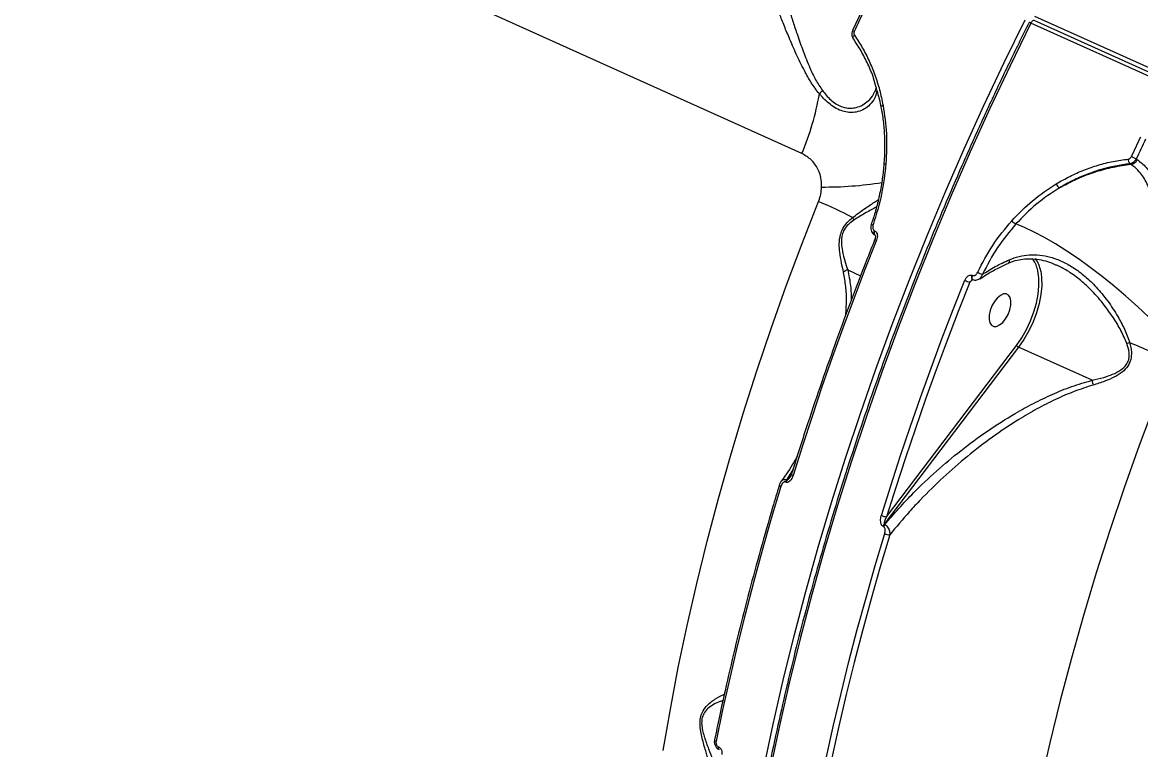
# Model space of a CAD drawing. Header units: millimetres. Extents: x -10374 to 11119, y -8221 to 9433.
# Drawn here: x -2395.5 to -2109, y -5118.6 to -4932.3 of the extents above; entities that cross this region are included whole.
import ezdxf

# ---------------------------------------------------------------- set-up
doc = ezdxf.new("R2010")
doc.units = ezdxf.units.MM
for name, color, linetype in [('DIKOM_ОБЪЕКТ', 7, 'Continuous'), ('DIKOM_РАЗМЕР_ЗОНА', 7, 'Continuous'), ('DIKOM_РАЗМЕР_ОБЪЕКТА', 7, 'Continuous')]:
    doc.layers.add(name, color=color, linetype=linetype)
doc.styles.add('style1', font='arial.ttf', dxfattribs={"width": 0.8})
doc.dimstyles.new('1-50', dxfattribs={"dimtxt": 300, "dimasz": 200, "dimexe": 100, "dimexo": 0, "dimgap": 100, "dimtad": 0, "dimdec": 0, "dimtxsty": 'style1', "dimcen": 0, "dimclrd": 7, "dimclre": 7, "dimadec": 1, "dimazin": 2, "dimtfac": 1, "dimtdec": 0, "dimtmove": 1, "dimatfit": 3, "dimfxl": 0, "dimlwd": 25, "dimlwe": 18, "dimarcsym": 0})

# ---------------------------------------------------------------- blocks, each defined once
blk = doc.blocks.new('*D16')
at = {"layer": 'Defpoints', "color": 0, "transparency": 16777216}
for p in [(-9045.1, 5161.67), (3694.49, 5161.67), (1813.16, -6719.94)]:
    blk.add_point(p, dxfattribs=at)
at = {"layer": 'DIKOM_РАЗМЕР_ОБЪЕКТА', "color": 7, "lineweight": 18, "transparency": 16777216}
for p, q in [((3694.49, 5161.67), (-9145.1, 5161.67)), ((1813.16, -6719.94), (-9145.1, -6719.94))]:
    blk.add_line(p, q, dxfattribs=at)
at = {"layer": 'DIKOM_РАЗМЕР_ОБЪЕКТА', "color": 7, "lineweight": 25, "transparency": 16777216}
for p, q in [((-9045.1, 4961.67), (-9045.1, -0.45)), ((-9045.1, -6519.94), (-9045.1, -1080.23))]:
    blk.add_line(p, q, dxfattribs=at)
at = {"layer": 'DIKOM_РАЗМЕР_ОБЪЕКТА', "color": 7, "transparency": 16777216}
for points in [[(-9078.43, 4961.67), (-9011.76, 4961.67), (-9045.1, 5161.67)], [(-9078.43, -6519.94), (-9011.76, -6519.94), (-9045.1, -6719.94)]]:
    blk.add_solid(points, dxfattribs=at)
at = {"layer": 'DIKOM_РАЗМЕР_ОБЪЕКТА', "color": 0, "transparency": 16777216, "insert": (-9045.1, -540.34), "char_height": 300, "attachment_point": 5, "rotation": 90, "style": 'style1'}
blk.add_mtext('11900', dxfattribs=at)
blk = doc.blocks.new('*D13')
at = {"layer": 'Defpoints', "color": 0, "transparency": 16777216}
for p in [(-10176.97, 7112.81), (3082.33, 7112.81), (2015.48, -8221.4)]:
    blk.add_point(p, dxfattribs=at)
at = {"layer": 'DIKOM_РАЗМЕР_ЗОНА', "color": 7, "lineweight": 18, "transparency": 16777216}
for p, q in [((3082.33, 7112.81), (-10276.97, 7112.81)), ((2015.48, -8221.4), (-10276.97, -8221.4))]:
    blk.add_line(p, q, dxfattribs=at)
at = {"layer": 'DIKOM_РАЗМЕР_ЗОНА', "color": 7, "lineweight": 25, "transparency": 16777216}
for p, q in [((-10176.97, 6912.81), (-10176.97, -14.41)), ((-10176.97, -8021.4), (-10176.97, -1094.19))]:
    blk.add_line(p, q, dxfattribs=at)
at = {"layer": 'DIKOM_РАЗМЕР_ЗОНА', "color": 7, "transparency": 16777216}
for points in [[(-10210.3, 6912.81), (-10143.64, 6912.81), (-10176.97, 7112.81)], [(-10210.3, -8021.4), (-10143.64, -8021.4), (-10176.97, -8221.4)]]:
    blk.add_solid(points, dxfattribs=at)
at = {"layer": 'DIKOM_РАЗМЕР_ЗОНА', "color": 0, "transparency": 16777216, "insert": (-10176.97, -554.3), "char_height": 300, "attachment_point": 5, "rotation": 90, "style": 'style1'}
blk.add_mtext('15300', dxfattribs=at)

msp = doc.modelspace()

# ---------------------------------------------------------------- linework, layer by layer
at = {"layer": 'DIKOM_ОБЪЕКТ', "color": 7, "linetype": 'Continuous', "lineweight": 15}
for p, q in [((-2195.82, -4965.85), (-2469.01, -4842.73)), ((-2180.42, -4929.3), (-2182.83, -4934.38)), ((-2136.22, -4930.63), (-1758.43, -5100.9)), ((-1759.33, -5102.69), (-2137.12, -4932.42)), ((-1758.48, -5102.06), (-2136.27, -4931.79)), ((-2110.14, -4967.25), (-2109.88, -4967.42)), ((-2111.54, -4968.62), (-2111.78, -4968.47)), ((-2177.99, -4983.91), (-2177.99, -4983.91)), ((-2177.19, -4985.68), (-2177.12, -4985.72)), ((-2142.96, -4993.96), (-2142.98, -4993.97)), ((-2184.07, -4995.66), (-2180.75, -4997.15)), ((-2152.17, -4997.05), (-2152.1, -4997.08)), ((-2151.92, -4998.14), (-2152.79, -4998.83)), ((-2140.29, -5015.47), (-2174.69, -5060.83)), ((-2174.11, -5058.92), (-2140.82, -5015.01)), ((-2121.47, -5023.95), (-2140.29, -5015.47)), ((-2198.07, -5046.75), (-2199.74, -5049.46)), ((-2199.64, -5049.5), (-2198.42, -5047.89)), ((-2199.94, -5050.07), (-2200.03, -5050.03)), ((-2199.74, -5049.46), (-2199.64, -5049.5)), ((-2174.89, -5061.45), (-2174.98, -5061.41)), ((-2174.69, -5060.83), (-2174.59, -5060.88)), ((-2217.22, -5117.82), (-2217.19, -5117.83)), ((-2217.03, -5118.56), (-2217, -5118.57))]:
    msp.add_line(p, q, dxfattribs=at)
at = {"layer": 'DIKOM_ОБЪЕКТ', "color": 7, "linetype": 'Continuous', "lineweight": 15, "flags": 128}
for points in [[(-2179.97, -4929.48), (-2180.27, -4930.12), (-2180.58, -4930.75), (-2180.88, -4931.39), (-2181.18, -4932.02), (-2181.48, -4932.66), (-2181.78, -4933.3), (-2182.08, -4933.93), (-2182.38, -4934.57)], [(-2205.52, -5123.31), (-2203.15, -5112.07), (-2200.57, -5100.77), (-2197.78, -5089.44), (-2194.79, -5078.07), (-2191.6, -5066.68), (-2188.2, -5055.27), (-2184.61, -5043.86), (-2180.83, -5032.46), (-2176.85, -5021.07), (-2172.69, -5009.7), (-2168.35, -4998.37), (-2163.82, -4987.09), (-2159.12, -4975.85), (-2154.25, -4964.68), (-2149.21, -4953.58), (-2144.01, -4942.57), (-2138.64, -4931.64)], [(-2137.12, -4932.42), (-2142.48, -4943.35), (-2147.68, -4954.36), (-2152.72, -4965.46), (-2157.59, -4976.63), (-2162.29, -4987.87), (-2166.82, -4999.15), (-2171.16, -5010.48), (-2175.32, -5021.85), (-2179.29, -5033.24), (-2183.07, -5044.64), (-2186.66, -5056.05), (-2190.06, -5067.46), (-2193.25, -5078.85), (-2196.24, -5090.22), (-2199.03, -5101.55), (-2201.61, -5112.85), (-2203.98, -5124.09)], [(-2136.27, -4931.79), (-2136.33, -4931.77), (-2136.43, -4931.77), (-2136.55, -4931.8), (-2136.67, -4931.87), (-2136.8, -4931.97), (-2136.91, -4932.1), (-2137.02, -4932.25), (-2137.12, -4932.42)], [(-2182.69, -4936.38), (-2182.73, -4936.3), (-2182.73, -4936.2), (-2182.71, -4936.09), (-2182.65, -4935.96), (-2182.57, -4935.83), (-2182.46, -4935.7), (-2182.33, -4935.57)], [(-2182.62, -4936.45), (-2182.69, -4936.38), (-2182.69, -4936.38)], [(-2175.51, -4953.94), (-2175.51, -4953.93), (-2175.51, -4953.87), (-2175.47, -4953.8), (-2175.4, -4953.74), (-2175.29, -4953.67), (-2175.16, -4953.6), (-2175.01, -4953.54)], [(-2111.38, -4966.66), (-2111.08, -4966.02), (-2110.78, -4965.38), (-2110.49, -4964.75), (-2110.18, -4964.11), (-2109.88, -4963.48), (-2109.58, -4962.84), (-2109.28, -4962.2), (-2108.98, -4961.57)], [(-2107.74, -4962.17), (-2108.04, -4962.8), (-2108.35, -4963.44), (-2108.65, -4964.07), (-2108.95, -4964.71), (-2109.25, -4965.34), (-2109.55, -4965.98), (-2109.85, -4966.61), (-2110.14, -4967.25)], [(-2174.79, -4968.56), (-2174.78, -4968.54), (-2174.74, -4968.51), (-2174.67, -4968.49), (-2174.56, -4968.47), (-2174.43, -4968.46), (-2174.28, -4968.45)], [(-2231.34, -5118.8), (-2229.51, -5108.2), (-2227.47, -5097.52), (-2225.21, -5086.77), (-2222.74, -5075.98), (-2220.07, -5065.14), (-2217.19, -5054.27), (-2214.11, -5043.38), (-2210.83, -5032.47), (-2207.35, -5021.57), (-2203.68, -5010.67), (-2199.82, -4999.79), (-2195.77, -4988.94), (-2191.54, -4978.12)], [(-2099.13, -5015.82), (-2101.56, -5013.15), (-2104.17, -5010.45), (-2106.93, -5007.74), (-2109.81, -5005.05), (-2112.77, -5002.42), (-2115.81, -4999.85), (-2118.87, -4997.39), (-2121.94, -4995.06), (-2124.97, -4992.87), (-2127.96, -4990.84), (-2130.85, -4989.01), (-2133.63, -4987.39), (-2136.26, -4985.99), (-2138.73, -4984.82), (-2141, -4983.91)], [(-2176.68, -4988.07), (-2179.64, -4995.55), (-2182.51, -5003.05), (-2185.31, -5010.57), (-2188.03, -5018.1), (-2190.66, -5025.64), (-2193.21, -5033.19), (-2195.67, -5040.74), (-2198.05, -5048.3)], [(-2177.1, -4986.74), (-2177.14, -4986.72), (-2177.24, -4986.61), (-2177.3, -4986.43), (-2177.32, -4986.2), (-2177.28, -4985.95), (-2177.19, -4985.68)], [(-2177.03, -4986.77), (-2177.06, -4986.75), (-2177.17, -4986.64), (-2177.23, -4986.46), (-2177.24, -4986.24), (-2177.21, -4985.98), (-2177.12, -4985.72)], [(-2142.67, -4993.07), (-2142.67, -4993.37), (-2142.71, -4993.62), (-2142.8, -4993.81), (-2142.93, -4993.94), (-2142.96, -4993.96)], [(-2152.08, -4998.11), (-2152.12, -4998.09), (-2152.22, -4997.97), (-2152.28, -4997.8), (-2152.3, -4997.57), (-2152.26, -4997.32), (-2152.17, -4997.05)], [(-2140.82, -5015.01), (-2139.48, -5013.07), (-2138.27, -5010.96), (-2137.22, -5008.74), (-2136.36, -5006.45), (-2135.7, -5004.16), (-2135.26, -5001.9), (-2135.06, -4999.74), (-2135.09, -4997.73), (-2135.35, -4995.91), (-2135.47, -4995.43)], [(-2134.62, -4995.95), (-2134.38, -4997.65), (-2134.36, -4999.72), (-2134.57, -5001.95), (-2135.02, -5004.27), (-2135.7, -5006.64), (-2136.59, -5009), (-2137.67, -5011.3), (-2138.91, -5013.47), (-2140.29, -5015.47)], [(-2175.44, -5058.57), (-2173.06, -5051.02), (-2170.6, -5043.47), (-2168.05, -5035.92), (-2165.42, -5028.38), (-2162.7, -5020.85), (-2159.91, -5013.33), (-2157.03, -5005.83), (-2154.08, -4998.34)], [(-2152.79, -4998.83), (-2155.74, -5006.3), (-2158.61, -5013.78), (-2161.4, -5021.28), (-2164.11, -5028.8), (-2166.73, -5036.32), (-2169.27, -5043.85), (-2171.73, -5051.38), (-2174.11, -5058.92)], [(-2152.01, -4998.14), (-2152.04, -4998.12), (-2152.15, -4998.01), (-2152.21, -4997.83), (-2152.22, -4997.6), (-2152.18, -4997.35), (-2152.1, -4997.08)], [(-2145.74, -5002.87), (-2146.48, -5003.8), (-2147.1, -5004.9), (-2147.56, -5006.09), (-2147.81, -5007.27), (-2147.84, -5008.35), (-2147.64, -5009.24), (-2147.23, -5009.86), (-2146.65, -5010.17), (-2145.93, -5010.14), (-2145.14, -5009.78), (-2144.35, -5009.11), (-2143.61, -5008.18), (-2142.98, -5007.08), (-2142.53, -5005.89), (-2142.27, -5004.71), (-2142.24, -5003.63), (-2142.44, -5002.74), (-2142.85, -5002.12), (-2143.44, -5001.81), (-2144.15, -5001.84), (-2144.94, -5002.2), (-2145.74, -5002.87)], [(-2105.33, -5029.78), (-2109.37, -5040.63), (-2113.23, -5051.51), (-2116.91, -5062.41), (-2120.38, -5073.32), (-2123.66, -5084.22), (-2126.74, -5095.11), (-2129.62, -5105.98), (-2132.29, -5116.82), (-2134.76, -5127.61)], [(-2198.46, -5047.99), (-2198.46, -5048), (-2198.44, -5048.04), (-2198.39, -5048.1), (-2198.31, -5048.16), (-2198.2, -5048.23), (-2198.05, -5048.3)], [(-2201.2, -5051.14), (-2203.65, -5059.35), (-2205.99, -5067.56), (-2208.22, -5075.75), (-2210.35, -5083.93), (-2212.38, -5092.09), (-2214.3, -5100.23), (-2216.11, -5108.35), (-2217.81, -5116.44)], [(-2201.6, -5050.84), (-2201.6, -5050.85), (-2201.58, -5050.9), (-2201.53, -5050.95), (-2201.45, -5051.01), (-2201.34, -5051.08), (-2201.2, -5051.14)], [(-2191.19, -5128.52), (-2189.49, -5120.43), (-2187.68, -5112.31), (-2185.77, -5104.17), (-2183.74, -5096.01), (-2181.61, -5087.83), (-2179.38, -5079.64), (-2177.04, -5071.43), (-2174.59, -5063.22)], [(-2173.3, -5063.56), (-2175.74, -5071.75), (-2178.07, -5079.94), (-2180.3, -5088.11), (-2182.43, -5096.27), (-2184.45, -5104.42), (-2186.36, -5112.54), (-2188.17, -5120.64), (-2189.86, -5128.71)], [(-2218.19, -5116.07), (-2218.2, -5116.09), (-2218.18, -5116.16), (-2218.14, -5116.23), (-2218.06, -5116.3), (-2217.95, -5116.37), (-2217.81, -5116.44)]]:
    msp.add_lwpolyline(points, dxfattribs=at)
at = {"layer": 'DIKOM_ОБЪЕКТ', "color": 7, "linetype": 'Continuous', "lineweight": 15}
for centre, radius, start, end in [((-2137.76, -4933.47), 1.23, 58.8157, 81.5738), ((-2183.88, -4937.55), 3.34, 63.2318, 71.5284), ((-2261.34, -4938.34), 71.07, 337.225, 350.1156), ((-2186.68, -4954.33), 5.99, 129.9985, 140.8219), ((-2110.73, -4967.43), 1.47, 173.8445, 224.4851), ((-2111.82, -4966.49), 2.15, 277.6495, 334.5151), ((-2123.77, -4994.26), 30.25, 63.2379, 65.8388), ((-2190.11, -4879.2), 95.24, 269.6161, 278.9363), ((-2128.53, -4972.85), 2.24, 200.3526, 234.3531), ((-2294.28, -5207.48), 251.32, 63.6677, 65.8695), ((-2180.06, -4981.54), 2.83, 194.423, 209.5605), ((-2176.71, -4981.36), 2.85, 243.3878, 253.0516), ((-2139.36, -4980.81), 3.5, 220.2809, 242.0872), ((-2176.34, -4986.94), 1.18, 229.1973, 252.9939), ((-2142.47, -4997.16), 7.21, 13.8871, 37.3013), ((-2142.74, -4997.42), 8.25, 10.2382, 34.2196), ((-2183.29, -4998.16), 2.63, 107.1844, 134.6567), ((-2146.87, -4989.17), 8.09, 241.149, 250.6012), ((-2149.59, -4988.5), 10.82, 245.5168, 252.7937), ((-2139.83, -5014.41), 1.15, 211.2829, 246.2638), ((-2106.68, -5029.55), 16.1, 108.7042, 111.3346), ((-2284.73, -5427.44), 447.85, 65.7929, 67.2913), ((-2110.02, -5022.22), 11.58, 188.5746, 194.8333), ((-2198.25, -5050.57), 1.86, 143.1435, 163.0827), ((-2198.13, -5050.63), 1.89, 143.2772, 162.949), ((-2173.83, -5055.08), 3.85, 245.1895, 265.8055), ((-2173.18, -5061.96), 1.89, 143.2772, 162.949), ((-2173.1, -5061.99), 1.86, 143.1435, 163.0827), ((-2172.99, -5059.71), 3.86, 245.4438, 265.3935), ((-2216.61, -5118.06), 0.653, 158.4877, 229.8889), ((-2216.59, -5118.07), 0.649, 158.3509, 230.5272)]:
    msp.add_arc(centre, radius, start, end, dxfattribs=at)
for points, knots in [([(-2191.33, -4950.54), (-2192.04, -4949.62), (-2193.46, -4947.78), (-2195.37, -4944.28), (-2197.29, -4940.37), (-2199.02, -4936.36), (-2200.49, -4932.78), (-2201.65, -4929.79), (-2202.2, -4928.14), (-2202.45, -4927.37)], [0, 0, 0, 0, 0.128159, 0.256744, 0.426818, 0.596878, 0.737311, 0.877568, 1, 1, 1, 1]), ([(-2199.71, -4926.71), (-2199.5, -4927.48), (-2199.04, -4929.14), (-2198.09, -4932.13), (-2196.9, -4935.69), (-2195.49, -4939.67), (-2193.94, -4943.54), (-2192.37, -4947), (-2191.15, -4948.83), (-2190.54, -4949.74)], [0, 0, 0, 0, 0.122696, 0.264261, 0.40599, 0.577116, 0.748236, 0.874388, 1, 1, 1, 1]), ([(-2137.58, -4932.26), (-2138.47, -4934.06), (-2141.08, -4939.3), (-2145.28, -4948.03), (-2150.13, -4958.47), (-2154.84, -4968.99), (-2159.39, -4979.56), (-2163.79, -4990.19), (-2168.03, -5000.86), (-2172.11, -5011.58), (-2176.03, -5022.32), (-2179.77, -5033.08), (-2183.35, -5043.86), (-2186.76, -5054.64), (-2189.98, -5065.42), (-2193.04, -5076.19), (-2195.91, -5086.94), (-2198.6, -5097.67), (-2201.1, -5108.35), (-2203.42, -5119), (-2205.55, -5129.6), (-2207.49, -5140.13), (-2209.24, -5150.6), (-2210.8, -5161), (-2212.16, -5171.31), (-2213.33, -5181.53), (-2214.31, -5191.65), (-2215.09, -5201.67), (-2215.67, -5211.58), (-2216.05, -5221.36), (-2216.24, -5231.02), (-2216.22, -5240.54), (-2216.01, -5249.93), (-2215.61, -5259.16), (-2215, -5268.23), (-2214.2, -5277.15), (-2213.2, -5285.89), (-2212, -5294.46), (-2210.61, -5302.84), (-2209.03, -5311.04), (-2207.25, -5319.04), (-2205.29, -5326.83), (-2203.13, -5334.43), (-2200.78, -5341.8), (-2198.24, -5348.97), (-2195.53, -5355.9), (-2192.62, -5362.61), (-2189.54, -5369.08), (-2186.28, -5375.31), (-2182.84, -5381.3), (-2179.23, -5387.04), (-2175.45, -5392.53), (-2171.49, -5397.75), (-2168.27, -5401.71), (-2166.31, -5403.85), (-2165.78, -5404.42)], [0, 0, 0, 0, 0.01014, 0.029406, 0.048673, 0.067938, 0.087205, 0.106471, 0.125737, 0.145003, 0.16427, 0.183537, 0.202803, 0.22207, 0.241337, 0.260604, 0.279872, 0.29914, 0.318408, 0.337676, 0.356945, 0.376214, 0.395484, 0.414754, 0.434024, 0.453295, 0.472566, 0.491838, 0.511111, 0.530383, 0.549657, 0.568931, 0.588206, 0.607481, 0.626756, 0.646033, 0.665309, 0.684586, 0.703864, 0.723141, 0.742419, 0.761696, 0.780974, 0.80025, 0.819526, 0.8388, 0.858073, 0.877344, 0.896612, 0.915877, 0.935139, 0.954397, 0.97365, 0.992898, 1, 1, 1, 1]), ([(-2182.81, -4934.39), (-2182.85, -4934.47), (-2183.01, -4934.78), (-2183.06, -4935.37), (-2182.95, -4935.99), (-2182.74, -4936.27), (-2182.67, -4936.36)], [0, 0, 0, 0, 0.1233, 0.490655, 0.825696, 1, 1, 1, 1]), ([(-2176.79, -4948.97), (-2176.99, -4948.17), (-2177.5, -4946.06), (-2178.88, -4942.95), (-2180.58, -4939.54), (-2181.95, -4937.47), (-2182.62, -4936.45)], [0, 0, 0, 0, 0.173608, 0.451654, 0.729709, 1, 1, 1, 1]), ([(-2182.38, -4934.57), (-2182.42, -4934.68), (-2182.5, -4934.89), (-2182.49, -4935.22), (-2182.41, -4935.45), (-2182.35, -4935.55), (-2182.33, -4935.57)], [0, 0, 0, 0, 0.306745, 0.613426, 0.919641, 1, 1, 1, 1]), ([(-2182.33, -4935.57), (-2181.64, -4936.62), (-2180.27, -4938.7), (-2178.55, -4942.11), (-2177.07, -4945.71), (-2175.85, -4949.52), (-2175.29, -4952.2), (-2175.01, -4953.54)], [0, 0, 0, 0, 0.197687, 0.395386, 0.593086, 0.796544, 1, 1, 1, 1]), ([(-2176.63, -4949.72), (-2176.64, -4949.85), (-2176.69, -4950.74), (-2177.36, -4952.13), (-2178.55, -4953.66), (-2180.12, -4954.71), (-2181.71, -4955.25), (-2183.36, -4955.38), (-2184.93, -4955.18), (-2186.6, -4954.58), (-2188.64, -4953.34), (-2190.22, -4951.84), (-2191.18, -4950.72), (-2191.33, -4950.54)], [0, 0, 0, 0, 0.02359, 0.158114, 0.296676, 0.403729, 0.513543, 0.59244, 0.673294, 0.753047, 0.835843, 0.974623, 1, 1, 1, 1]), ([(-2190.54, -4949.74), (-2190.4, -4949.91), (-2189.56, -4951.01), (-2188.21, -4952.41), (-2186.43, -4953.55), (-2185.4, -4953.94), (-2184.34, -4954.19), (-2183.26, -4954.29), (-2181.71, -4954.07), (-2180.16, -4953.45), (-2178.67, -4952.3), (-2177.69, -4951.22), (-2177.39, -4950.41), (-2177.34, -4950.27)], [0, 0, 0, 0, 0.029301, 0.187663, 0.270101, 0.35573, 0.37156, 0.461841, 0.554849, 0.679974, 0.808577, 0.967769, 1, 1, 1, 1]), ([(-2176.81, -4948.87), (-2176.81, -4948.88), (-2176.85, -4949.32), (-2177.02, -4949.79), (-2177.27, -4950.2), (-2177.32, -4950.29)], [0, 0, 0, 0, 0.003402, 0.786235, 1, 1, 1, 1]), ([(-2176.89, -4948.88), (-2176.74, -4949.34), (-2176.22, -4950.98), (-2175.79, -4952.69), (-2175.6, -4953.96), (-2175.6, -4953.96)], [0, 0, 0, 0, 0.281468, 0.998783, 1, 1, 1, 1]), ([(-2175.55, -4953.95), (-2175.44, -4954.5), (-2175.09, -4956.28), (-2174.76, -4959.38), (-2174.58, -4963.22), (-2174.61, -4966.29), (-2174.77, -4968.07), (-2174.82, -4968.55)], [0, 0, 0, 0, 0.118277, 0.380227, 0.642148, 0.903774, 1, 1, 1, 1]), ([(-2175.01, -4953.54), (-2174.64, -4955.95), (-2173.91, -4960.81), (-2174.16, -4965.89), (-2174.28, -4968.45)], [0, 0, 0, 0, 0.494169, 1, 1, 1, 1]), ([(-2190.75, -4974.45), (-2190.76, -4973.87), (-2190.79, -4972.24), (-2191.62, -4969.74), (-2193.34, -4967.29), (-2194.98, -4966.34), (-2195.82, -4965.85)], [0, 0, 0, 0, 0.152963, 0.428378, 0.711426, 1, 1, 1, 1]), ([(-2130.64, -4973.63), (-2129.49, -4972.97), (-2127.18, -4971.65), (-2123.57, -4970.06), (-2119.86, -4968.78), (-2116.06, -4967.8), (-2113.48, -4967.45), (-2112.19, -4967.28)], [0, 0, 0, 0, 0.197833, 0.395504, 0.593175, 0.796594, 1, 1, 1, 1]), ([(-2112.19, -4967.28), (-2112.09, -4967.25), (-2111.89, -4967.21), (-2111.62, -4967.01), (-2111.46, -4966.81), (-2111.4, -4966.68), (-2111.38, -4966.66)], [0, 0, 0, 0, 0.305754, 0.611641, 0.917983, 1, 1, 1, 1]), ([(-2110.14, -4967.25), (-2110.17, -4967.3), (-2110.3, -4967.55), (-2110.63, -4967.95), (-2111.17, -4968.34), (-2111.58, -4968.42), (-2111.78, -4968.47)], [0, 0, 0, 0, 0.081867, 0.388015, 0.694081, 1, 1, 1, 1]), ([(-2109.88, -4967.42), (-2109.09, -4968.04), (-2107.42, -4969.35), (-2105.42, -4972.37), (-2104.55, -4975.11), (-2104.1, -4976.5)], [0, 0, 0, 0, 0.306968, 0.64847, 1, 1, 1, 1]), ([(-2174.81, -4968.55), (-2174.83, -4968.83), (-2174.92, -4970.4), (-2175.32, -4973.27), (-2176.05, -4977.15), (-2176.94, -4980.71), (-2177.69, -4982.93), (-2178.02, -4983.9)], [0, 0, 0, 0, 0.054107, 0.303195, 0.55379, 0.805793, 1, 1, 1, 1]), ([(-2174.28, -4968.45), (-2174.57, -4971.06), (-2175.17, -4976.35), (-2176.75, -4981.49), (-2177.55, -4984.09)], [0, 0, 0, 0, 0.493845, 1, 1, 1, 1]), ([(-2111.78, -4968.47), (-2114.23, -4968.86), (-2117.95, -4969.44), (-2122.82, -4971.15), (-2126.42, -4972.71), (-2128.71, -4974.02), (-2129.84, -4974.67)], [0, 0, 0, 0, 0.395166, 0.598675, 0.802186, 1, 1, 1, 1]), ([(-2129.84, -4974.67), (-2128.32, -4973.85), (-2125.25, -4972.21), (-2120.6, -4970.48), (-2116.01, -4969.23), (-2113.03, -4968.83), (-2111.54, -4968.62)], [0, 0, 0, 0, 0.259842, 0.522844, 0.760241, 1, 1, 1, 1]), ([(-2106.06, -4977.28), (-2106.46, -4975.99), (-2107.28, -4973.37), (-2109.04, -4970.76), (-2110.55, -4969.3), (-2111.33, -4968.77), (-2111.54, -4968.62)], [0, 0, 0, 0, 0.341492, 0.692997, 0.918016, 1, 1, 1, 1]), ([(-2142.03, -4983.08), (-2140.3, -4981.29), (-2136.81, -4977.68), (-2132.71, -4974.99), (-2130.64, -4973.63)], [0, 0, 0, 0, 0.494164, 1, 1, 1, 1]), ([(-2191.54, -4978.12), (-2191.51, -4978.07), (-2191.28, -4977.47), (-2190.9, -4976.25), (-2190.8, -4975.05), (-2190.75, -4974.45)], [0, 0, 0, 0, 0.046865, 0.514318, 1, 1, 1, 1]), ([(-2129.84, -4974.67), (-2131.83, -4975.97), (-2135.84, -4978.6), (-2139.26, -4982.12), (-2141, -4983.91)], [0, 0, 0, 0, 0.494169, 1, 1, 1, 1]), ([(-2182.8, -4982.24), (-2181.82, -4981.51), (-2179.83, -4980.04), (-2177.6, -4978.59), (-2176.55, -4977.87), (-2176.22, -4977.65)], [0, 0, 0, 0, 0.403001, 0.816053, 1, 1, 1, 1]), ([(-2176.71, -4979.57), (-2176.74, -4979.58), (-2177.54, -4980.01), (-2179.49, -4981.02), (-2181.51, -4982.3), (-2182.52, -4982.93)], [0, 0, 0, 0, 0.01425, 0.507571, 1, 1, 1, 1]), ([(-2185.14, -4996.3), (-2185.32, -4995.48), (-2185.68, -4993.85), (-2186.1, -4991.39), (-2186.29, -4988.97), (-2186.06, -4986.84), (-2185.3, -4984.94), (-2184.18, -4983.44), (-2183.27, -4982.65), (-2182.8, -4982.24)], [0, 0, 0, 0, 0.18363, 0.36922, 0.509061, 0.652203, 0.75086, 0.870192, 1, 1, 1, 1]), ([(-2182.52, -4982.93), (-2182.99, -4983.27), (-2183.87, -4983.91), (-2184.95, -4985.21), (-2185.61, -4986.82), (-2185.7, -4988.04), (-2185.66, -4989.43), (-2185.4, -4991.1), (-2184.81, -4993.38), (-2184.32, -4994.9), (-2184.07, -4995.66)], [0, 0, 0, 0, 0.129798, 0.24512, 0.338459, 0.455794, 0.477227, 0.617724, 0.80869, 1, 1, 1, 1]), ([(-2177.98, -4983.92), (-2178.01, -4984), (-2178.15, -4984.38), (-2178.19, -4985.06), (-2178.02, -4985.83), (-2177.65, -4986.37), (-2177.32, -4986.68), (-2177.11, -4986.73), (-2177.1, -4986.73)], [0, 0, 0, 0, 0.081095, 0.373694, 0.60403, 0.802459, 0.987187, 1, 1, 1, 1]), ([(-2177.55, -4984.09), (-2177.59, -4984.25), (-2177.67, -4984.58), (-2177.65, -4985.04), (-2177.52, -4985.38), (-2177.36, -4985.59), (-2177.24, -4985.66), (-2177.19, -4985.68)], [0, 0, 0, 0, 0.273456, 0.539287, 0.738715, 0.898867, 1, 1, 1, 1]), ([(-2150.77, -4996.25), (-2149.56, -4993.91), (-2147.1, -4989.16), (-2143.73, -4985.12), (-2142.03, -4983.08)], [0, 0, 0, 0, 0.493879, 1, 1, 1, 1]), ([(-2141, -4983.91), (-2142.63, -4985.86), (-2145.93, -4989.81), (-2148.33, -4994.45), (-2149.55, -4996.79)], [0, 0, 0, 0, 0.493817, 1, 1, 1, 1]), ([(-2177.11, -4987.83), (-2177.85, -4989.7), (-2180.01, -4995.13), (-2183.47, -5004.15), (-2187.42, -5014.89), (-2191.19, -5025.65), (-2194.74, -5036.23), (-2197.12, -5043.68), (-2198.32, -5047.54), (-2198.46, -5047.99)], [0, 0, 0, 0, 0.093999, 0.272577, 0.451162, 0.629753, 0.808338, 0.977532, 1, 1, 1, 1]), ([(-2177.12, -4985.72), (-2177.04, -4985.76), (-2176.85, -4985.87), (-2176.62, -4986.2), (-2176.47, -4986.7), (-2176.46, -4987.36), (-2176.6, -4987.82), (-2176.68, -4988.07)], [0, 0, 0, 0, 0.120552, 0.278397, 0.47058, 0.720836, 1, 1, 1, 1]), ([(-2177.06, -4986.75), (-2177.06, -4986.75), (-2177.06, -4986.75), (-2177.03, -4986.79), (-2177, -4986.88), (-2176.97, -4987.04), (-2176.97, -4987.29), (-2177.01, -4987.57), (-2177.09, -4987.76), (-2177.12, -4987.83)], [0, 0, 0, 0, 0.061574, 0.137258, 0.236201, 0.353413, 0.545069, 0.826553, 1, 1, 1, 1]), ([(-2150.23, -4997.97), (-2149.67, -4997.59), (-2148.26, -4996.66), (-2145.83, -4995.32), (-2143.88, -4994.42), (-2142.95, -4993.99)], [0, 0, 0, 0, 0.255712, 0.64261, 1, 1, 1, 1]), ([(-2149.55, -4996.79), (-2148.48, -4996.13), (-2146.34, -4994.78), (-2143.89, -4993.64), (-2142.67, -4993.07)], [0, 0, 0, 0, 0.497407, 1, 1, 1, 1]), ([(-2142.97, -4994), (-2142.67, -4993.86), (-2141.77, -4993.44), (-2140.15, -4993.04), (-2138.16, -4992.78), (-2136.08, -4992.84), (-2133.95, -4993.2), (-2132.07, -4993.75), (-2130.93, -4994.28), (-2130.48, -4994.49)], [0, 0, 0, 0, 0.07456, 0.227699, 0.386157, 0.549401, 0.717378, 0.890113, 1, 1, 1, 1]), ([(-2142.67, -4993.07), (-2141.83, -4992.74), (-2140.16, -4992.1), (-2137.5, -4991.73), (-2134.8, -4991.8), (-2131.97, -4992.36), (-2129.12, -4993.43), (-2126.14, -4995.08), (-2123.21, -4997.28), (-2120.23, -5000.17), (-2117.39, -5003.61), (-2115, -5007.29), (-2113.07, -5010.85), (-2112.25, -5013.15), (-2111.84, -5014.3)], [0, 0, 0, 0, 0.067602, 0.135242, 0.205691, 0.276168, 0.355556, 0.434997, 0.526748, 0.618552, 0.725878, 0.833246, 0.916679, 1, 1, 1, 1]), ([(-2184.56, -5007.2), (-2184.48, -5005.99), (-2184.31, -5003.53), (-2184.48, -4999.87), (-2184.92, -4997.49), (-2185.14, -4996.3)], [0, 0, 0, 0, 0.326699, 0.662052, 1, 1, 1, 1]), ([(-2184.07, -4995.66), (-2183.78, -4997.02), (-2183.25, -4999.57), (-2183.2, -5002.23), (-2183.18, -5003.46)], [0, 0, 0, 0, 0.53641, 1, 1, 1, 1]), ([(-2154.08, -4998.34), (-2153.97, -4998.12), (-2153.75, -4997.68), (-2153.3, -4997.23), (-2152.85, -4997), (-2152.47, -4996.95), (-2152.26, -4997.02), (-2152.17, -4997.05)], [0, 0, 0, 0, 0.279106, 0.529345, 0.721588, 0.879401, 1, 1, 1, 1]), ([(-2152.1, -4997.08), (-2152.05, -4997.1), (-2151.92, -4997.15), (-2151.67, -4997.13), (-2151.34, -4996.98), (-2151.01, -4996.69), (-2150.85, -4996.4), (-2150.77, -4996.25)], [0, 0, 0, 0, 0.101132, 0.261366, 0.460685, 0.726627, 1, 1, 1, 1]), ([(-2149.55, -4996.79), (-2149.63, -4997.03), (-2149.79, -4997.49), (-2150.11, -4997.78), (-2150.27, -4997.92)], [0, 0, 0, 0, 0.504871, 1, 1, 1, 1]), ([(-2130.47, -4994.47), (-2130.53, -4994.44), (-2130.59, -4994.4), (-2130.66, -4994.37), (-2130.66, -4994.37)], [0, 0, 0, 0, 0.92876, 1, 1, 1, 1]), ([(-2112.53, -5014.56), (-2113.02, -5013.43), (-2113.99, -5011.16), (-2116.1, -5007.71), (-2118.67, -5004.14), (-2121.61, -5000.83), (-2124.69, -4998.04), (-2127.59, -4995.92), (-2129.59, -4994.92), (-2130.47, -4994.47)], [0, 0, 0, 0, 0.13211, 0.266379, 0.432836, 0.602428, 0.743522, 0.887205, 1, 1, 1, 1]), ([(-2152.2, -4998.22), (-2152.29, -4998.29), (-2152.52, -4998.48), (-2152.69, -4998.7), (-2152.79, -4998.83)], [0, 0, 0, 0, 0.417845, 1, 1, 1, 1]), ([(-2152.2, -4998.21), (-2152.19, -4998.21), (-2152.15, -4998.17), (-2152.09, -4998.14), (-2152.05, -4998.13), (-2152.04, -4998.12)], [0, 0, 0, 0, 0.058201, 0.637764, 1, 1, 1, 1]), ([(-2152.03, -4998.12), (-2152.03, -4998.12), (-2152.02, -4998.12), (-2152.06, -4998.12), (-2152.07, -4998.11), (-2152.08, -4998.11)], [0, 0, 0, 0, 0.067273, 0.814039, 1, 1, 1, 1]), ([(-2152, -4998.12), (-2151.85, -4998.18), (-2151.53, -4998.31), (-2150.99, -4998.26), (-2150.57, -4998.13), (-2150.37, -4997.97), (-2150.32, -4997.93)], [0, 0, 0, 0, 0.266868, 0.580114, 0.899344, 1, 1, 1, 1]), ([(-2121.47, -5023.95), (-2120.47, -5023.72), (-2118.67, -5023.3), (-2116.18, -5022.47), (-2114.19, -5021.46), (-2112.76, -5020.22), (-2112.2, -5019.13), (-2111.91, -5018.06), (-2111.88, -5016.56), (-2112.29, -5015.3), (-2112.53, -5014.56)], [0, 0, 0, 0, 0.201039, 0.358384, 0.51494, 0.6385, 0.721779, 0.744956, 0.851265, 1, 1, 1, 1]), ([(-2111.84, -5014.3), (-2111.64, -5015.11), (-2111.3, -5016.52), (-2111.44, -5018.63), (-2112.26, -5020.45), (-2113.8, -5021.99), (-2115.84, -5023.22), (-2118.36, -5024.31), (-2120.2, -5024.88), (-2121.22, -5025.19)], [0, 0, 0, 0, 0.149119, 0.259641, 0.371665, 0.498796, 0.650826, 0.806957, 1, 1, 1, 1]), ([(-2174.59, -5060.88), (-2172.18, -5058.14), (-2168.02, -5053.41), (-2161.37, -5047.17), (-2155.08, -5041.88), (-2148.35, -5036.91), (-2142.09, -5032.92), (-2136.51, -5029.84), (-2131.68, -5027.52), (-2126.68, -5025.46), (-2123.21, -5024.45), (-2121.47, -5023.95)], [0, 0, 0, 0, 0.17216, 0.296946, 0.421721, 0.549578, 0.67739, 0.756951, 0.836485, 0.918273, 1, 1, 1, 1]), ([(-2121.22, -5025.19), (-2122.85, -5025.71), (-2126.11, -5026.74), (-2130.9, -5028.84), (-2135.61, -5031.25), (-2141.03, -5034.42), (-2147.02, -5038.44), (-2153.49, -5043.43), (-2159.66, -5048.8), (-2164.52, -5053.59), (-2169.11, -5058.49), (-2171.63, -5061.54), (-2173.3, -5063.56)], [0, 0, 0, 0, 0.077602, 0.155265, 0.235469, 0.315695, 0.438515, 0.561372, 0.687281, 0.813197, 0.87676, 1, 1, 1, 1]), ([(-2197.01, -5043.44), (-2197.21, -5043.79), (-2198.29, -5045.69), (-2199.66, -5047.85), (-2200.93, -5049.61), (-2201.13, -5049.89)], [0, 0, 0, 0, 0.159931, 0.869448, 1, 1, 1, 1]), ([(-2198.05, -5048.3), (-2198.16, -5048.59), (-2198.37, -5049.15), (-2198.83, -5049.76), (-2199.27, -5050.07), (-2199.63, -5050.16), (-2199.83, -5050.1), (-2199.94, -5050.07)], [0, 0, 0, 0, 0.304719, 0.587608, 0.766464, 0.882819, 1, 1, 1, 1]), ([(-2198.47, -5047.99), (-2198.49, -5048.06), (-2198.56, -5048.37), (-2198.73, -5048.69), (-2198.88, -5048.86), (-2198.9, -5048.88)], [0, 0, 0, 0, 0.217948, 0.898872, 1, 1, 1, 1]), ([(-2201.6, -5050.84), (-2202.17, -5052.73), (-2203.82, -5058.21), (-2206.42, -5067.28), (-2209.34, -5078.04), (-2212.07, -5088.77), (-2214.62, -5099.47), (-2216.64, -5108.57), (-2217.78, -5114.09), (-2218.19, -5116.07)], [0, 0, 0, 0, 0.086467, 0.250744, 0.415024, 0.579308, 0.743593, 0.907881, 1, 1, 1, 1]), ([(-2201.15, -5049.9), (-2201.19, -5049.95), (-2201.39, -5050.22), (-2201.55, -5050.55), (-2201.6, -5050.83), (-2201.6, -5050.84)], [0, 0, 0, 0, 0.200734, 0.974138, 1, 1, 1, 1]), ([(-2200.03, -5050.03), (-2200.09, -5050.01), (-2200.22, -5049.97), (-2200.45, -5050.04), (-2200.73, -5050.23), (-2201.01, -5050.61), (-2201.13, -5050.96), (-2201.2, -5051.14)], [0, 0, 0, 0, 0.120671, 0.240701, 0.416881, 0.694949, 1, 1, 1, 1]), ([(-2201.12, -5049.89), (-2201.04, -5049.77), (-2200.87, -5049.53), (-2200.5, -5049.37), (-2200.11, -5049.34), (-2199.87, -5049.42), (-2199.74, -5049.46)], [0, 0, 0, 0, 0.266573, 0.556878, 0.772434, 1, 1, 1, 1]), ([(-2199.64, -5049.5), (-2199.63, -5049.5), (-2199.6, -5049.51), (-2199.52, -5049.5), (-2199.37, -5049.41), (-2199.12, -5049.18), (-2198.97, -5048.94), (-2198.88, -5048.79)], [0, 0, 0, 0, 0.046748, 0.104268, 0.20892, 0.545095, 1, 1, 1, 1]), ([(-2174.98, -5061.41), (-2175.06, -5061.37), (-2175.22, -5061.27), (-2175.44, -5060.96), (-2175.6, -5060.48), (-2175.68, -5059.7), (-2175.58, -5059.04), (-2175.46, -5058.62), (-2175.44, -5058.57)], [0, 0, 0, 0, 0.093341, 0.208726, 0.372063, 0.579304, 0.95365, 1, 1, 1, 1]), ([(-2174.11, -5058.92), (-2174.27, -5059.23), (-2174.51, -5059.68), (-2174.71, -5060.26), (-2174.77, -5060.56), (-2174.76, -5060.74), (-2174.73, -5060.81), (-2174.7, -5060.83), (-2174.69, -5060.83)], [0, 0, 0, 0, 0.49583, 0.719796, 0.870289, 0.951042, 0.975836, 1, 1, 1, 1]), ([(-2174.59, -5063.22), (-2174.53, -5062.95), (-2174.44, -5062.55), (-2174.49, -5062.02), (-2174.6, -5061.73), (-2174.73, -5061.54), (-2174.84, -5061.48), (-2174.89, -5061.45)], [0, 0, 0, 0, 0.42996, 0.625808, 0.788125, 0.905265, 1, 1, 1, 1]), ([(-2174.59, -5060.88), (-2174.5, -5060.93), (-2174.29, -5061.05), (-2173.97, -5061.36), (-2173.66, -5061.81), (-2173.39, -5062.45), (-2173.28, -5063.07), (-2173.29, -5063.45), (-2173.3, -5063.56)], [0, 0, 0, 0, 0.113643, 0.249287, 0.422697, 0.613507, 0.88481, 1, 1, 1, 1]), ([(-2218.15, -5126.98), (-2218.38, -5126.07), (-2219.02, -5123.52), (-2220.24, -5119.69), (-2221.24, -5116.19), (-2221.74, -5113.89), (-2221.94, -5112.12), (-2221.84, -5110.4), (-2221.3, -5108.78), (-2220.38, -5107.49), (-2219.25, -5106.45), (-2217.71, -5105.38), (-2216.43, -5104.66), (-2215.74, -5104.41), (-2215.68, -5104.39)], [0, 0, 0, 0, 0.106592, 0.295834, 0.405359, 0.460824, 0.517904, 0.571314, 0.624845, 0.696693, 0.768014, 0.839502, 0.98759, 1, 1, 1, 1]), ([(-2216.05, -5106.03), (-2216.3, -5106.11), (-2217.06, -5106.34), (-2218.42, -5106.94), (-2219.86, -5107.94), (-2220.95, -5109.16), (-2221.47, -5110.59), (-2221.53, -5112.13), (-2221.28, -5113.66), (-2220.98, -5114.72), (-2220.49, -5116.34), (-2219.46, -5119.16), (-2218.29, -5122.07), (-2217.68, -5123.83), (-2217.6, -5124.07)], [0, 0, 0, 0, 0.056847, 0.171986, 0.286138, 0.367003, 0.425295, 0.483439, 0.54236, 0.601665, 0.611365, 0.740322, 0.964951, 1, 1, 1, 1]), ([(-2218.18, -5116.07), (-2218.2, -5116.13), (-2218.28, -5116.43), (-2218.22, -5117.06), (-2217.93, -5117.79), (-2217.49, -5118.32), (-2217.15, -5118.47), (-2217.02, -5118.53)], [0, 0, 0, 0, 0.060764, 0.323998, 0.610033, 0.852577, 1, 1, 1, 1]), ([(-2217.81, -5116.44), (-2217.83, -5116.56), (-2217.85, -5116.81), (-2217.77, -5117.2), (-2217.59, -5117.53), (-2217.39, -5117.73), (-2217.26, -5117.8), (-2217.22, -5117.82)], [0, 0, 0, 0, 0.233631, 0.467249, 0.695656, 0.908736, 1, 1, 1, 1]), ([(-2217.19, -5117.83), (-2217.13, -5117.86), (-2216.94, -5117.96), (-2216.65, -5118.25), (-2216.39, -5118.73), (-2216.26, -5119.29), (-2216.3, -5119.66), (-2216.32, -5119.84)], [0, 0, 0, 0, 0.093061, 0.303849, 0.530155, 0.765192, 1, 1, 1, 1])]:
    msp.add_open_spline(points, degree=3, knots=knots, dxfattribs=at)

# ---------------------------------------------------------------- dimensions: what is measured, and where the dimension line sits
at = {"layer": 'DIKOM_РАЗМЕР_ЗОНА'}
dim = msp.add_linear_dim(base=(-10176.97, 7112.81), p1=(2015.48, -8221.4), p2=(3082.33, 7112.81), angle=270, text='15300', dimstyle='1-50', override={"dimscale": 1, "dimtix": 0, "dimtofl": 1, "dimtmove": 1, "dimatfit": 3}, dxfattribs=at)
dim.commit()
dim.dimension.update_dxf_attribs({"geometry": '*D13', "text_midpoint": (-10176.97, -554.3), "dimtype": 160})
at = {"layer": 'DIKOM_РАЗМЕР_ОБЪЕКТА'}
dim = msp.add_linear_dim(base=(-9045.1, 5161.67), p1=(1813.16, -6719.94), p2=(3694.49, 5161.67), angle=270, text='11900', dimstyle='1-50', override={"dimscale": 1, "dimtix": 0, "dimtofl": 1, "dimtmove": 1, "dimatfit": 3}, dxfattribs=at)
dim.commit()
dim.dimension.update_dxf_attribs({"geometry": '*D16', "text_midpoint": (-9045.1, -540.34), "dimtype": 160})

doc.saveas('drawing.dxf')
